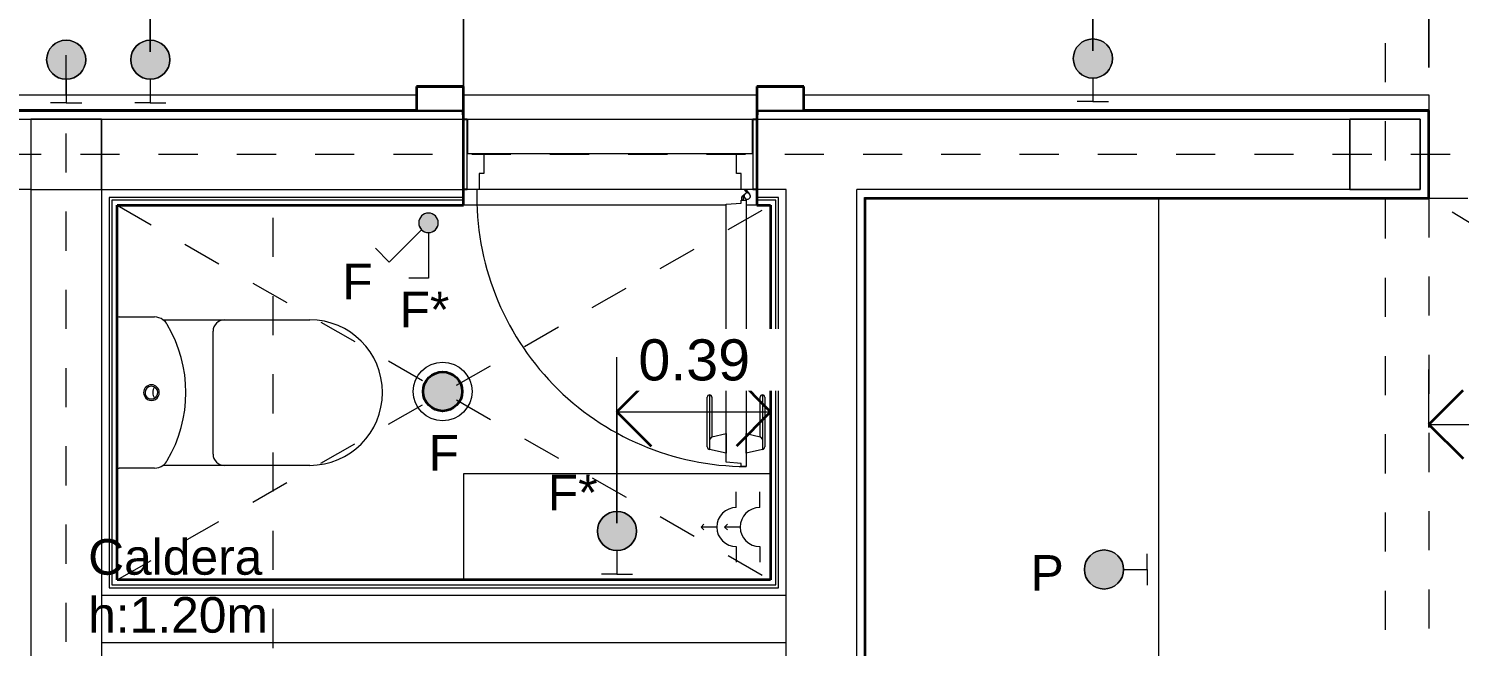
# Model space of a CAD drawing. Header units: metres. Extents: x -1.5 to 31.4, y -9.2 to 10.9.
# Drawn here: x 3.95 to 7.606, y 7.23 to 8.809 of the extents above; entities that cross this region are included whole.
import ezdxf

# ---------------------------------------------------------------- set-up
doc = ezdxf.new("R2010")
doc.units = ezdxf.units.M
for name, pattern in [('Elevado', [0.003969, 0.002381, -0.001587]), ('Línea de rejilla', [0.022225, 0.0127, -0.003175, 0.003175, -0.003175]), ('Trazo', [0.0023, 0.0015, -0.0008])]:
    doc.linetypes.add(name, pattern=pattern)
for name, color, linetype, lineweight in [('A-ANNO-DIMS', 7, 'Continuous', 9), ('A-ANNO-DIMS-70', 7, 'Continuous', 9), ('A-DETL-GENF', 7, 'Continuous', 18), ('A-DETL-MEDM', 7, 'Continuous', 35), ('A-DETL-THIN', 7, 'Continuous', 18), ('A-DOOR', 7, 'Continuous', 18), ('A-FLOR-OVHD', 7, 'Elevado', 18), ('A-WALL', 7, 'Continuous', 18), ('G-ANNO-TEXT', 7, 'Continuous', 9), ('I-FURN', 7, 'Continuous', 18), ('P-SANR-FIXT', 7, 'Continuous', 18), ('S-COLS', 7, 'Continuous', 18), ('S-GRID', 7, 'Continuous', 9)]:
    doc.layers.add(name, color=color, linetype=linetype, lineweight=lineweight)
doc.layers.add('A-DETL-HDLN', color=94, linetype='Trazo', lineweight=18, true_color=0x00a600)
doc.styles.add('Arial_1', font='arial.ttf', dxfattribs={"height": 0.105})
doc.styles.add('Arial_2', font='arial.ttf', dxfattribs={"height": 0.091})
doc.dimstyles.new('Diagonal_-_Arial_1_5_mm', dxfattribs={"dimscale": 0.3048, "dimtxt": 0.107127, "dimasz": 0.287073, "dimexe": 0.459318, "dimexo": 0.229659, "dimgap": 0.160761, "dimtad": 1, "dimrnd": 0.01, "dimzin": 0, "dimdsep": 46, "dimtxsty": 'Arial_1', "dimblk1": 'OPEN30', "dimblk2": 'OPEN30', "dimsah": 1, "dimcen": 0.09, "dimaunit": 1, "dimadec": 4, "dimazin": 0, "dimtfac": 1, "dimtdec": 4, "dimtix": 1, "dimtmove": 0, "dimatfit": 3, "dimfxl": 1, "dimtvp": 1, "dimtfill": 1, "dimtolj": 1, "dimtzin": 0, "dimarcsym": 2})

# ---------------------------------------------------------------- blocks, each defined once
blk = doc.blocks.new('PUERTA PVC BLANCA - 75cm X 205cm - Ext_ P4 2-2764198-ARQ_ELEC_PB')
at = {"layer": 'A-DETL-GENF', "color": 253, "true_color": 0xaaaaaa}
for p, q in [((-0.365, 0.002), (-0.323, 0.002)), ((-0.365, -0.09), (-0.365, 0.002)), ((-0.323, 0.002), (-0.323, -0.0485)), ((-0.323, 0.002), (0.323, 0.002)), ((0.323, 0.002), (0.365, 0.002)), ((0.323, -0.0485), (0.323, 0.002)), ((0.365, 0.002), (0.365, -0.09)), ((-0.335, -0.0485), (-0.335, -0.09)), ((-0.323, -0.0485), (-0.335, -0.0485)), ((0.335, -0.0485), (0.323, -0.0485)), ((0.335, -0.09), (0.335, -0.0485)), ((-0.335, -0.09), (-0.365, -0.09)), ((0.335, -0.09), (-0.335, -0.09)), ((0.365, -0.09), (0.335, -0.09)), ((0.3364, -0.1168), (0.3364, -0.1091)), ((0.3375, -0.1068), (0.3452, -0.1004)), ((0.3423, -0.1068), (0.3395, -0.1092)), ((0.3395, -0.1092), (0.3395, -0.1168)), ((0.3429, -0.09), (0.3469, -0.09)), ((0.35, -0.0985), (0.3429, -0.09)), ((0.3469, -0.09), (0.3564, -0.1014)), ((0.2962, -0.1275), (0.3346, -0.1248)), ((0.2962, -0.7871), (0.2962, -0.1275)), ((0.3346, -0.1248), (0.3346, -0.1168)), ((0.3346, -0.1168), (0.3472, -0.1168)), ((0.3395, -0.1168), (0.3364, -0.1168)), ((0.3472, -0.1168), (0.3472, -0.7978)), ((0.2482, -0.7471), (0.2482, -0.6208)), ((0.2542, -0.6148), (0.2542, -0.7543)), ((0.2602, -0.6208), (0.2602, -0.7219)), ((0.3832, -0.7219), (0.3832, -0.6208)), ((0.3892, -0.6148), (0.3892, -0.7543)), ((0.3952, -0.6208), (0.3952, -0.7471)), ((0.2602, -0.7219), (0.2542, -0.7289)), ((0.2602, -0.7219), (0.2962, -0.7132)), ((0.2962, -0.7132), (0.2962, -0.7638)), ((0.3472, -0.7638), (0.3472, -0.7132)), ((0.3472, -0.7132), (0.3832, -0.7219)), ((0.3832, -0.7219), (0.3892, -0.7289)), ((0.2962, -0.7638), (0.2542, -0.7543)), ((0.3892, -0.7543), (0.3472, -0.7638)), ((0.3346, -0.7898), (0.2962, -0.7871)), ((0.3346, -0.7978), (0.3346, -0.7898)), ((0.3472, -0.7978), (0.3346, -0.7978))]:
    blk.add_line(p, q, dxfattribs=at)
for centre, radius, start, end in [((0.3503, -0.1065), 0.6913, 178.6323, 269.7431), ((0.3394, -0.1091), 0.003, 129.9991, 180), ((0.3503, -0.1065), 0.008, 92.1846, 39.9551), ((0.3503, -0.1065), 0.008, 182.1846, 129.9991), ((0.2542, -0.6208), 0.006, 0, 180), ((0.3892, -0.6208), 0.006, 0, 180), ((0.2559, -0.7468), 0.0077, 182.0498, 257.2547), ((0.3875, -0.7468), 0.0077, 282.7453, 357.9502)]:
    blk.add_arc(centre, radius, start, end, dxfattribs=at)
at = {"layer": 'A-DOOR', "color": 253, "lineweight": 25, "true_color": 0xaaaaaa}
for p, q in [((-0.375, -0.09), (-0.375, 0.09)), ((-0.375, 0.09), (-0.365, 0.09)), ((-0.365, 0.09), (-0.365, 0.002)), ((0.365, 0.09), (0.375, 0.09)), ((0.365, 0.002), (0.365, 0.09)), ((0.375, 0.09), (0.375, -0.09)), ((-0.365, -0.09), (-0.375, -0.09)), ((0.375, -0.09), (0.365, -0.09))]:
    blk.add_line(p, q, dxfattribs=at)
blk = doc.blocks.new('Mesada Baño9 - Mesada Baño-2780121-ARQ_ELEC_PB')
at = {"layer": 'I-FURN', "color": 253, "true_color": 0xaaaaaa}
for p, q in [((55.1303, 1.2636), (55.1303, 1.535)), ((54.3453, 1.2636), (55.1303, 1.2636))]:
    blk.add_line(p, q, dxfattribs=at)
blk = doc.blocks.new('Mesada Baño10 - Mesada Baño-2780191-ARQ_ELEC_PB')
at = {"layer": 'I-FURN', "color": 253, "true_color": 0xaaaaaa}
blk.add_line((54.5585, 2.4301), (54.5585, 0.5594), dxfattribs=at)
blk = doc.blocks.new('Inodoro-Ferrum-Varese-Largo - Inodoro Largo-2776956-ARQ_ELEC_PB')
at = {"layer": 'P-SANR-FIXT', "color": 253, "true_color": 0xaaaaaa}
for p, q in [((-0.186, 0.1172), (-0.186, 0.4922)), ((0.186, 0.4922), (0.186, 0.1172)), ((0.1572, 0.2454), (-0.1572, 0.2454)), ((-0.1935, 0.005), (-0.1935, 0.0961)), ((0.1935, 0.0961), (0.1935, 0.005)), ((0.1885, 0), (-0.1885, 0))]:
    blk.add_line(p, q, dxfattribs=at)
for centre, radius, start, end in [((0, 0.4922), 0.186, 0, 180), ((-0.1572, 0.2742), 0.0288, 180, 270), ((0.1572, 0.2742), 0.0288, 270, 360), ((0, -0.1656), 0.3415, 59.4009, 120.5991), ((-0.1534, 0.0937), 0.0402, 144.2633, 176.5991), ((-0.1534, 0.0937), 0.0402, 120.5991, 144.2633), ((0.1534, 0.0937), 0.0402, 35.7367, 59.4009), ((0.1534, 0.0937), 0.0402, 3.4009, 35.7367), ((0, 0.0879), 0.02, 90, 270), ((0, 0.0879), 0.0163, 90, 270), ((0, 0.1179), 0.0267, 237.0879, 302.9121), ((0, 0.0879), 0.02, 270, 90), ((0, 0.0879), 0.0163, 270, 90), ((-0.1885, 0.005), 0.005, 180, 270), ((0.1885, 0.005), 0.005, 270, 0)]:
    blk.add_arc(centre, radius, start, end, dxfattribs=at)
blk = doc.blocks.new('DIMBLOCK21-ARQ_ELEC_PB')
at = {"layer": 'A-ANNO-DIMS-70', "transparency": 16777216}
for p, q in [((4.2607, 8.7499), (4.2607, 9.1433)), ((5.0607, 8.6477), (5.0607, 9.1433)), ((4.2607, 9.0033), (5.0607, 9.0033)), ((4.2607, 9.0033), (4.2607, 8.7499)), ((5.0607, 9.0033), (5.0607, 8.6477))]:
    blk.add_line(p, q, dxfattribs=at)
at = {"layer": 'A-ANNO-DIMS-70', "lineweight": 35, "transparency": 16777216}
for p, q in [((4.2607, 9.0033), (4.3482, 9.0908)), ((5.0607, 9.0033), (4.9732, 9.0908)), ((4.2607, 9.0033), (4.3482, 8.9158)), ((5.0607, 9.0033), (4.9732, 8.9158))]:
    blk.add_line(p, q, dxfattribs=at)
at = {"layer": 'A-ANNO-DIMS-70', "color": 0, "transparency": 16777216, "insert": (4.519, 9.1886), "char_height": 0.105, "width": 0.34017, "attachment_point": 1, "line_spacing_factor": 0.941778, "style": 'Arial_1', "bg_fill": 3, "box_fill_scale": 1.25, "bg_fill_color": 9, "bg_fill_true_color": 13158600, "bg_fill_transparency": 0}
blk.add_mtext('0.80', dxfattribs=at)
blk = doc.blocks.new('_Open30')
at = {"color": 0, "linetype": 'ByBlock', "lineweight": -2}
for p, q in [((-1, 0.268), (0, 0)), ((0, 0), (-1, -0.268)), ((0, 0), (-1, 0))]:
    blk.add_line(p, q, dxfattribs=at)
blk = doc.blocks.new('DIMBLOCK22-ARQ_ELEC_PB')
at = {"layer": 'A-ANNO-DIMS-70', "transparency": 16777216}
for p, q in [((6.6692, 8.7529), (6.6692, 9.1433)), ((7.5277, 8.7097), (7.5277, 9.1433)), ((6.6692, 9.0033), (7.5277, 9.0033)), ((6.6692, 9.0033), (6.6692, 8.7529)), ((7.5277, 9.0033), (7.5277, 8.7097))]:
    blk.add_line(p, q, dxfattribs=at)
at = {"layer": 'A-ANNO-DIMS-70', "lineweight": 35, "transparency": 16777216}
for p, q in [((6.6692, 9.0033), (6.7567, 9.0908)), ((7.5277, 9.0033), (7.4402, 9.0908)), ((6.6692, 9.0033), (6.7567, 8.9158)), ((7.5277, 9.0033), (7.4402, 8.9158))]:
    blk.add_line(p, q, dxfattribs=at)
at = {"layer": 'A-ANNO-DIMS-70', "color": 0, "transparency": 16777216, "insert": (6.9568, 9.1886), "char_height": 0.105, "width": 0.34017, "attachment_point": 1, "line_spacing_factor": 0.941778, "style": 'Arial_1', "bg_fill": 3, "box_fill_scale": 1.25, "bg_fill_color": 9, "bg_fill_true_color": 13158600, "bg_fill_transparency": 0}
blk.add_mtext('0.86', dxfattribs=at)
blk = doc.blocks.new('DIMBLOCK27-ARQ_ELEC_PB')
at = {"layer": 'A-ANNO-DIMS-70', "transparency": 16777216}
for p, q in [((7.5277, 7.7894), (7.5277, 7.9375)), ((8.8109, 7.668), (8.8109, 7.9375)), ((7.5277, 7.7975), (8.8109, 7.7975)), ((7.5277, 7.7975), (7.5277, 7.7894)), ((8.8109, 7.7975), (8.8109, 7.668))]:
    blk.add_line(p, q, dxfattribs=at)
at = {"layer": 'A-ANNO-DIMS-70', "lineweight": 35, "transparency": 16777216}
for p, q in [((7.5277, 7.7975), (7.6152, 7.885)), ((8.8109, 7.7975), (8.7234, 7.885)), ((8.8109, 7.7975), (8.8984, 7.885)), ((7.5277, 7.7975), (7.6152, 7.71)), ((8.8109, 7.7975), (8.7234, 7.71)), ((8.8109, 7.7975), (8.8984, 7.71))]:
    blk.add_line(p, q, dxfattribs=at)
at = {"layer": 'A-ANNO-DIMS-70', "color": 0, "transparency": 16777216, "insert": (8.0276, 7.9828), "char_height": 0.105, "width": 0.34017, "attachment_point": 1, "line_spacing_factor": 0.941778, "style": 'Arial_1', "bg_fill": 3, "box_fill_scale": 1.25, "bg_fill_color": 9, "bg_fill_true_color": 13158600, "bg_fill_transparency": 0}
blk.add_mtext('1.28', dxfattribs=at)
blk = doc.blocks.new('DIMBLOCK46-ARQ_ELEC_PB')
at = {"layer": 'A-ANNO-DIMS-70', "transparency": 16777216}
for p, q in [((5.4532, 7.545), (5.4532, 7.9697)), ((5.8457, 7.8216), (5.8457, 7.9697)), ((5.4532, 7.8297), (5.8457, 7.8297)), ((5.4532, 7.8297), (5.4532, 7.545)), ((5.8457, 7.8297), (5.8457, 7.8216))]:
    blk.add_line(p, q, dxfattribs=at)
at = {"layer": 'A-ANNO-DIMS-70', "lineweight": 35, "transparency": 16777216}
for p, q in [((5.4532, 7.8297), (5.5407, 7.9172)), ((5.8457, 7.8297), (5.7582, 7.9172)), ((5.4532, 7.8297), (5.5407, 7.7422)), ((5.8457, 7.8297), (5.7582, 7.7422))]:
    blk.add_line(p, q, dxfattribs=at)
at = {"layer": 'A-ANNO-DIMS-70', "color": 0, "transparency": 16777216, "insert": (5.5078, 8.015), "char_height": 0.105, "width": 0.34017, "attachment_point": 1, "line_spacing_factor": 0.941778, "style": 'Arial_1', "bg_fill": 3, "box_fill_scale": 1.25, "bg_fill_color": 9, "bg_fill_true_color": 13158600, "bg_fill_transparency": 0}
blk.add_mtext('0.39', dxfattribs=at)

msp = doc.modelspace()

# ---------------------------------------------------------------- hatches: boundary and pattern name
at = {"layer": 'A-DETL-GENF', "true_color": 0xff0000}
for points in [[(4.0457, 8.6799), (4.0587, 8.6816), (4.0707, 8.6866), (4.0811, 8.6945), (4.089, 8.7049), (4.094, 8.7169), (4.0957, 8.7299), (4.094, 8.7428), (4.089, 8.7549), (4.0811, 8.7652), (4.0707, 8.7732), (4.0587, 8.7781), (4.0457, 8.7799), (4.0328, 8.7781), (4.0207, 8.7732), (4.0104, 8.7652), (4.0024, 8.7549), (3.9974, 8.7428), (3.9957, 8.7299), (3.9974, 8.7169), (4.0024, 8.7049), (4.0104, 8.6945), (4.0207, 8.6866), (4.0328, 8.6816)], [(4.2607, 8.6799), (4.2737, 8.6816), (4.2857, 8.6866), (4.2961, 8.6945), (4.304, 8.7049), (4.309, 8.7169), (4.3107, 8.7299), (4.309, 8.7428), (4.304, 8.7549), (4.2961, 8.7652), (4.2857, 8.7732), (4.2737, 8.7781), (4.2607, 8.7799), (4.2478, 8.7781), (4.2357, 8.7732), (4.2254, 8.7652), (4.2174, 8.7549), (4.2124, 8.7428), (4.2107, 8.7299), (4.2124, 8.7169), (4.2174, 8.7049), (4.2254, 8.6945), (4.2357, 8.6866), (4.2478, 8.6816), (4.2561, 8.6805)], [(6.6692, 8.6829), (6.6822, 8.6846), (6.6942, 8.6896), (6.7046, 8.6975), (6.7125, 8.7079), (6.7175, 8.7199), (6.7192, 8.7329), (6.7175, 8.7458), (6.7125, 8.7579), (6.7046, 8.7682), (6.6942, 8.7762), (6.6822, 8.7812), (6.6692, 8.7829), (6.6563, 8.7812), (6.6442, 8.7762), (6.6339, 8.7682), (6.6259, 8.7579), (6.6209, 8.7458), (6.6192, 8.7329), (6.6209, 8.7199), (6.6259, 8.7079), (6.6339, 8.6975), (6.6442, 8.6896), (6.6563, 8.6846)], [(4.9714, 8.2879), (4.9791, 8.2893), (4.9846, 8.2918), (4.989, 8.2952), (4.993, 8.3004), (4.9955, 8.3064), (4.9964, 8.3129), (4.9955, 8.3194), (4.9929, 8.3255), (4.9887, 8.3308), (4.9837, 8.3346), (4.9772, 8.3371), (4.97, 8.3377), (4.9643, 8.3368), (4.9585, 8.3343), (4.9533, 8.3301), (4.9496, 8.3251), (4.9472, 8.3192), (4.9464, 8.3125), (4.9472, 8.3064), (4.9503, 8.2996), (4.9537, 8.2952), (4.9593, 8.2911), (4.9662, 8.2886), (4.9712, 8.2879)], [(4.9714, 8.2877), (4.9791, 8.2891), (4.9841, 8.2913), (4.9894, 8.2955), (4.9931, 8.3005), (4.9955, 8.3064), (4.9953, 8.306), (4.9924, 8.2996), (4.989, 8.2952), (4.9827, 8.2907), (4.9778, 8.2887), (4.9712, 8.2879), (4.9644, 8.2889), (4.9581, 8.2918), (4.9537, 8.2952), (4.9496, 8.3007), (4.9472, 8.3064), (4.9472, 8.3062), (4.9498, 8.3001), (4.954, 8.2948), (4.9591, 8.2909), (4.9649, 8.2886), (4.97, 8.2879)], [(5.0077, 7.8318), (5.0206, 7.8335), (5.0327, 7.8385), (5.043, 7.8464), (5.051, 7.8568), (5.056, 7.8688), (5.0577, 7.8818), (5.056, 7.8947), (5.051, 7.9068), (5.043, 7.9171), (5.0317, 7.9255), (5.0206, 7.9301), (5.0077, 7.9318), (4.9947, 7.9301), (4.9827, 7.9251), (4.9723, 7.9171), (4.9644, 7.9068), (4.9594, 7.8947), (4.9577, 7.8818), (4.9594, 7.8688), (4.9644, 7.8568), (4.9723, 7.8464), (4.9827, 7.8385), (4.9947, 7.8335)], [(5.4532, 7.475), (5.4662, 7.4767), (5.4782, 7.4817), (5.4886, 7.4897), (5.4965, 7.5), (5.5015, 7.5121), (5.5032, 7.525), (5.5015, 7.538), (5.4965, 7.55), (5.4886, 7.5604), (5.4782, 7.5683), (5.4662, 7.5733), (5.4532, 7.575), (5.4403, 7.5733), (5.4282, 7.5683), (5.4179, 7.5604), (5.4099, 7.55), (5.4049, 7.538), (5.4032, 7.525), (5.4049, 7.5121), (5.4099, 7.5), (5.4179, 7.4897), (5.4282, 7.4817), (5.4403, 7.4767)], [(6.6977, 7.3766), (6.7107, 7.3783), (6.7227, 7.3833), (6.7331, 7.3913), (6.741, 7.4016), (6.746, 7.4137), (6.7477, 7.4266), (6.746, 7.4396), (6.741, 7.4516), (6.7331, 7.462), (6.7227, 7.4699), (6.7107, 7.4749), (6.6977, 7.4766), (6.6848, 7.4749), (6.6727, 7.4699), (6.6624, 7.462), (6.6544, 7.4516), (6.6494, 7.4396), (6.6477, 7.4266), (6.6494, 7.4137), (6.6544, 7.4016), (6.6624, 7.3913), (6.6727, 7.3833), (6.6848, 7.3783)]]:
    msp.add_hatch(color=1, dxfattribs=at).paths.add_polyline_path(points)

# ---------------------------------------------------------------- linework, layer by layer
at = {"layer": 'A-DETL-HDLN'}
for p, q in [((7.5277, 8.3757), (13.6587, 8.3757)), ((13.6587, 4.6597), (7.5277, 8.3757)), ((7.5277, 8.3757), (7.5277, 4.6597)), ((4.1757, 8.3577), (5.8457, 7.4)), ((4.1757, 7.4), (5.8457, 8.3577))]:
    msp.add_line(p, q, dxfattribs=at)
at = {"layer": 'A-DETL-MEDM', "color": 1, "true_color": 0xff0000}
msp.add_circle((5.0077, 7.8818), 0.05, dxfattribs=at)
at = {"layer": 'A-DETL-THIN', "color": 1, "true_color": 0xff0000}
for p, q in [((4.0457, 8.6799), (4.0457, 8.6199)), ((4.2607, 8.6799), (4.2607, 8.6199)), ((6.6692, 8.6829), (6.6692, 8.6229)), ((4.0457, 8.6199), (4.0057, 8.6199)), ((4.0457, 8.6199), (4.0857, 8.6199)), ((4.2607, 8.6199), (4.2207, 8.6199)), ((4.2607, 8.6199), (4.3007, 8.6199)), ((6.6692, 8.6229), (6.6292, 8.6229)), ((6.6692, 8.6229), (6.7092, 8.6229)), ((4.9537, 8.295), (4.8712, 8.2125)), ((4.9714, 8.2877), (4.9714, 8.1712)), ((4.8712, 8.2125), (4.8358, 8.2479)), ((4.9714, 8.1712), (4.9214, 8.1712)), ((5.7581, 7.5851), (5.7581, 7.6251)), ((5.8181, 7.5851), (5.8181, 7.6251)), ((5.6681, 7.5351), (5.6752, 7.5421)), ((5.7081, 7.5351), (5.6681, 7.5351)), ((5.6681, 7.5351), (5.6752, 7.528)), ((5.7281, 7.5351), (5.7352, 7.5421)), ((5.7681, 7.5351), (5.7281, 7.5351)), ((5.7281, 7.5351), (5.7352, 7.528)), ((5.4532, 7.475), (5.4532, 7.415)), ((5.7581, 7.4851), (5.7581, 7.4451)), ((5.8181, 7.4851), (5.8181, 7.4451)), ((6.8077, 7.4266), (6.8077, 7.4666)), ((6.7477, 7.4266), (6.8077, 7.4266)), ((6.8077, 7.4266), (6.8077, 7.3866)), ((5.4532, 7.415), (5.4132, 7.415)), ((5.4532, 7.415), (5.4932, 7.415))]:
    msp.add_line(p, q, dxfattribs=at)
for centre, radius in [((4.0457, 8.7299), 0.05), ((4.2607, 8.7299), 0.05), ((6.6692, 8.7329), 0.05), ((5.0077, 7.8818), 0.075), ((5.4532, 7.525), 0.05), ((6.6977, 7.4266), 0.05)]:
    msp.add_circle(centre, radius, dxfattribs=at)
for centre, radius, start, end in [((4.0457, 8.7299), 0.05, 0, 180), ((4.2607, 8.7299), 0.05, 0, 180), ((6.6692, 8.7329), 0.05, 0, 180), ((4.0457, 8.7299), 0.05, 180, 0), ((4.2607, 8.7299), 0.05, 180, 0), ((6.6692, 8.7329), 0.05, 180, 0), ((4.9714, 8.3129), 0.025, 0, 180), ((4.9714, 8.3127), 0.025, 360, 180), ((4.9714, 8.3129), 0.025, 180, 0), ((4.9714, 8.3127), 0.025, 180, 0), ((5.0077, 7.8818), 0.05, 0, 180), ((5.0077, 7.8818), 0.05, 180, 0), ((5.4532, 7.525), 0.05, 0, 180), ((5.7581, 7.5351), 0.05, 90, 270), ((5.8181, 7.5351), 0.05, 90, 270), ((5.4532, 7.525), 0.05, 180, 0), ((6.6977, 7.4266), 0.05, 0, 180), ((6.6977, 7.4266), 0.05, 180, 0)]:
    msp.add_arc(centre, radius, start, end, dxfattribs=at)
at = {"layer": 'A-FLOR-OVHD', "color": 253, "true_color": 0xaaaaaa}
msp.add_line((4.5745, 4.4258), (4.5745, 8.3858), dxfattribs=at)
at = {"layer": 'A-WALL', "color": 253, "true_color": 0xaaaaaa}
for p, q in [((3.5807, 8.6397), (4.9407, 8.6397)), ((4.9427, 8.5997), (4.9427, 8.6597)), ((4.9427, 8.6597), (5.0587, 8.6597)), ((5.0587, 8.6597), (5.0587, 8.5997)), ((5.0607, 8.6397), (5.8107, 8.6397)), ((5.8127, 8.5997), (5.8127, 8.6597)), ((5.8127, 8.6597), (5.9287, 8.6597)), ((5.9287, 8.6597), (5.9287, 8.5997)), ((5.9307, 8.6397), (7.5277, 8.6397)), ((7.5277, 8.6397), (7.5277, 8.5997)), ((5.0587, 8.5977), (3.4627, 8.5977)), ((5.0587, 8.5997), (4.9427, 8.5997)), ((5.0587, 8.5887), (5.0587, 8.5977)), ((5.9287, 8.5997), (5.8127, 8.5997)), ((5.8127, 8.5977), (5.8127, 8.5887)), ((7.5277, 8.5977), (5.8127, 8.5977)), ((3.4607, 8.5777), (4.1357, 8.5777)), ((3.9557, 8.5777), (3.9557, -0.3423)), ((4.1357, 8.5777), (4.1357, 7.36)), ((4.1357, 8.5777), (5.0607, 8.5777)), ((5.0587, 8.5887), (5.0607, 8.5887)), ((5.0707, 8.5777), (5.8007, 8.5777)), ((5.8107, 8.5887), (5.8127, 8.5887)), ((5.8107, 8.5777), (7.5057, 8.5777)), ((7.3257, 8.3977), (7.3257, 8.5777)), ((7.5057, 8.5777), (7.5057, 8.3977)), ((7.5257, 8.5777), (7.5277, 8.5777)), ((7.5257, 8.3757), (7.5257, 8.5777)), ((3.9557, 8.3977), (3.4607, 8.3977)), ((3.9557, 8.3977), (5.0607, 8.3977)), ((5.0607, 8.3777), (4.1557, 8.3777)), ((4.1557, 8.3777), (4.1557, 7.38)), ((5.8857, 8.3977), (5.8107, 8.3977)), ((5.8657, 8.3777), (5.8107, 8.3777)), ((5.8657, 7.38), (5.8657, 8.3777)), ((5.8857, 4.6377), (5.8857, 8.3977)), ((6.0657, 6.483), (6.0657, 8.3977)), ((7.5057, 8.3977), (6.0657, 8.3977)), ((6.0857, 8.3777), (7.5277, 8.3777)), ((6.0857, 6.503), (6.0857, 8.3777)), ((4.1357, 8.3577), (4.1357, 4.6377)), ((5.0607, 8.3707), (4.1627, 8.3707)), ((4.1627, 8.3707), (4.1627, 7.387)), ((5.7321, 8.3577), (5.0607, 8.3577)), ((5.8107, 8.3577), (5.7829, 8.3577)), ((5.8587, 8.3707), (5.8107, 8.3707)), ((5.8587, 7.387), (5.8587, 8.3707)), ((4.1627, 7.387), (5.8587, 7.387)), ((5.8857, 7.36), (4.1357, 7.36)), ((4.1557, 7.38), (5.8657, 7.38)), ((4.1357, 7.24), (5.8857, 7.24))]:
    msp.add_line(p, q, dxfattribs=at)
at = {"layer": 'A-WALL', "color": 253, "lineweight": 35, "true_color": 0xaaaaaa}
for p, q in [((5.0607, 8.6617), (4.9407, 8.6617)), ((4.9407, 8.6617), (4.9407, 8.5997)), ((5.0607, 8.3577), (5.0607, 8.6617)), ((5.8107, 8.6617), (5.8107, 8.3577)), ((5.9307, 8.6617), (5.8107, 8.6617)), ((5.9307, 8.5997), (5.9307, 8.6617)), ((4.9407, 8.5997), (3.5807, 8.5997)), ((7.5277, 8.5997), (5.9307, 8.5997)), ((7.5277, 8.3757), (7.5277, 8.5997)), ((6.0877, 8.3757), (7.5277, 8.3757)), ((6.0877, 6.505), (6.0877, 8.3757)), ((4.1757, 8.3577), (5.0607, 8.3577)), ((4.1757, 7.4), (4.1757, 8.3577)), ((5.8107, 8.3577), (5.8457, 8.3577)), ((5.8457, 8.3577), (5.8457, 7.4)), ((5.8457, 7.4), (4.1757, 7.4))]:
    msp.add_line(p, q, dxfattribs=at)
at = {"layer": 'S-COLS', "color": 253, "true_color": 0xaaaaaa}
for p, q in [((4.1357, 8.5777), (3.9557, 8.5777)), ((3.9557, 8.5777), (3.9557, 8.3977)), ((4.1357, 8.3977), (4.1357, 8.5777)), ((7.5057, 8.5777), (7.3257, 8.5777)), ((7.3257, 8.5777), (7.3257, 8.3977)), ((7.5057, 8.3977), (7.5057, 8.5777)), ((3.9557, 8.3977), (4.1357, 8.3977)), ((7.3257, 8.3977), (7.5057, 8.3977))]:
    msp.add_line(p, q, dxfattribs=at)
at = {"layer": 'S-GRID', "color": 8, "linetype": 'Línea de rejilla', "true_color": 0x808080}
for p, q in [((4.0457, -9.1585), (4.0457, 10.3724)), ((7.4157, 10.3724), (7.4157, -9.1585)), ((15.5819, 8.4877), (-1.5122, 8.4877))]:
    msp.add_line(p, q, dxfattribs=at)

# ---------------------------------------------------------------- block references
at = {"layer": 'A-DOOR', "color": 253, "true_color": 0xaaaaaa}
msp.add_blockref('PUERTA PVC BLANCA - 75cm X 205cm - Ext_ P4 2-2764198-ARQ_ELEC_PB', (5.4357, 8.4877), dxfattribs=at)
at = {"layer": 'I-FURN', "color": 253, "true_color": 0xaaaaaa, "rotation": 180}
for name, p in [('Mesada Baño10 - Mesada Baño-2780191-ARQ_ELEC_PB', (61.3962, 8.9351)), ('Mesada Baño9 - Mesada Baño-2780121-ARQ_ELEC_PB', (60.191, 8.9351))]:
    msp.add_blockref(name, p, dxfattribs=at)
at = {"layer": 'P-SANR-FIXT', "color": 253, "true_color": 0xaaaaaa, "rotation": 269.9999999999993}
msp.add_blockref('Inodoro-Ferrum-Varese-Largo - Inodoro Largo-2776956-ARQ_ELEC_PB', (4.1757, 7.8789), dxfattribs=at)

# ---------------------------------------------------------------- texts
at = {"layer": 'G-ANNO-TEXT', "color": 1, "true_color": 0xff0000, "char_height": 0.091, "attachment_point": 1, "style": 'Arial_2'}
for s, insert, width in [('F', (4.7509, 8.2085), 0.095401), ('F*', (4.8977, 8.1367), 0.157131), ('F', (4.972, 7.7704), 0.095401), ('F*', (5.2763, 7.669), 0.157131), ('Caldera ', (4.1019, 7.5043), 0.578017), ('P', (6.5103, 7.4634), 0.095401), ('h:1.20m', (4.1019, 7.3561), 0.549958)]:
    msp.add_mtext(s, dxfattribs=dict(at, insert=insert, width=width))

# ---------------------------------------------------------------- next in the draw order: dimensions: what is measured, and where the dimension line sits
at = {"layer": 'A-ANNO-DIMS'}
for base, p1, p2, override, picture, middle in [((5.0607, 9.0033), (4.2607, 8.6799), (5.0607, 8.5777), {"dimpost": '<>', "dimfxl": 0.806498}, 'DIMBLOCK21-ARQ_ELEC_PB', (4.6607, 9.1059)), ((7.5277, 9.0033), (6.6692, 8.6829), (7.5277, 8.6397), {"dimpost": '<>', "dimfxl": 0.859586}, 'DIMBLOCK22-ARQ_ELEC_PB', (7.0985, 9.1059)), ((5.8457, 7.8297), (5.4532, 7.475), (5.8457, 7.8916), {"dimpost": '<>', "dimfxl": 0.572328}, 'DIMBLOCK46-ARQ_ELEC_PB', (5.6495, 7.9323)), ((8.8109, 7.7975), (7.5277, 7.8594), (8.8109, 7.598), {"dimpost": '<>', "dimfxl": 1.309483}, 'DIMBLOCK27-ARQ_ELEC_PB', (8.1693, 7.9001))]:
    dim = msp.add_linear_dim(base=base, p1=p1, p2=p2, dimstyle='Diagonal_-_Arial_1_5_mm', override=override, dxfattribs=at)
    dim.commit()
    dim.dimension.update_dxf_attribs({"geometry": picture, "text_midpoint": middle})

doc.saveas('drawing.dxf')
